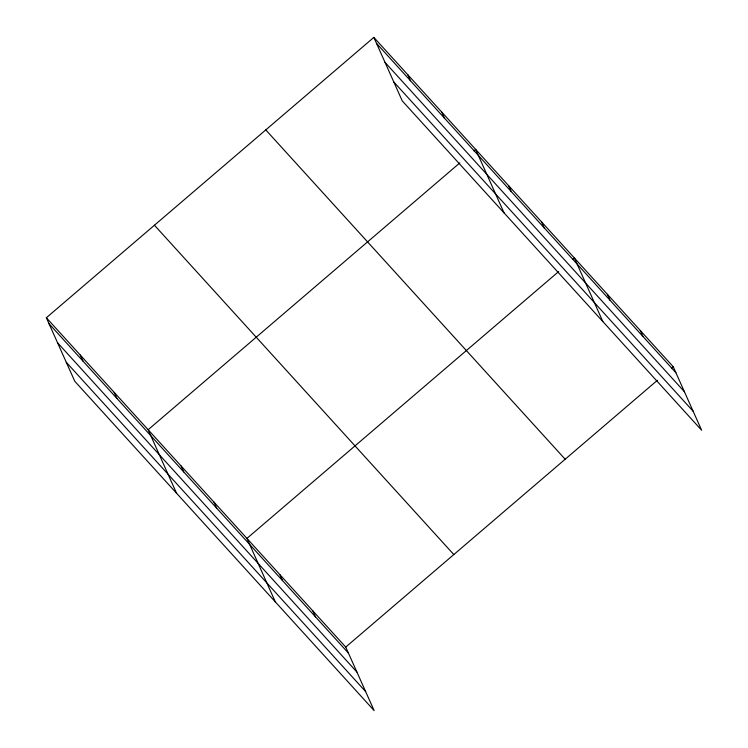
<?xml version="1.0" encoding="UTF-8"?>
<svg xmlns="http://www.w3.org/2000/svg" width="748" height="748" viewBox="0 0 748 748"><rect width="100%" height="100%" fill="white"/><g stroke="black" fill="none" stroke-linecap="round" stroke-linejoin="round"><path stroke-width="1.12" d="M46.357 317.75L345.735 647.085L374.15 710.6L74.772 381.265L46.357 317.75L373.85 37.4L673.228 366.735L701.643 430.25L402.265 100.915L373.85 37.4M459.824 162.914L148.141 429.726L176.556 493.241M473.886 150.881L475.644 149.376L504.059 212.89M558.625 271.589L246.943 538.401L275.348 601.925M572.678 259.556L574.436 258.051L602.851 321.575M345.735 647.085L657.417 380.274M671.47 368.24L673.228 366.735M376.534 43.403L675.912 372.728M385.024 62.383L684.401 391.709M393.775 81.934L693.153 411.269M265.783 129.918L565.161 459.244M154.434 225.232L453.812 554.567M49.041 323.753L348.418 653.079M57.531 342.734L356.908 672.059M66.282 362.284L365.66 691.62M640.297 330.504L642.981 336.507M607.367 294.282L610.05 300.275M541.505 221.829L544.189 227.822M508.575 185.597L511.258 191.6M441.713 112.05L444.396 118.044M407.782 74.725L410.465 80.728M312.804 610.854L315.488 616.857M279.874 574.632L282.557 580.626M214.003 502.179L216.686 508.173M181.072 465.948L183.756 471.951M114.21 392.401L116.894 398.394M80.288 355.076L82.972 361.069"/></g></svg>
